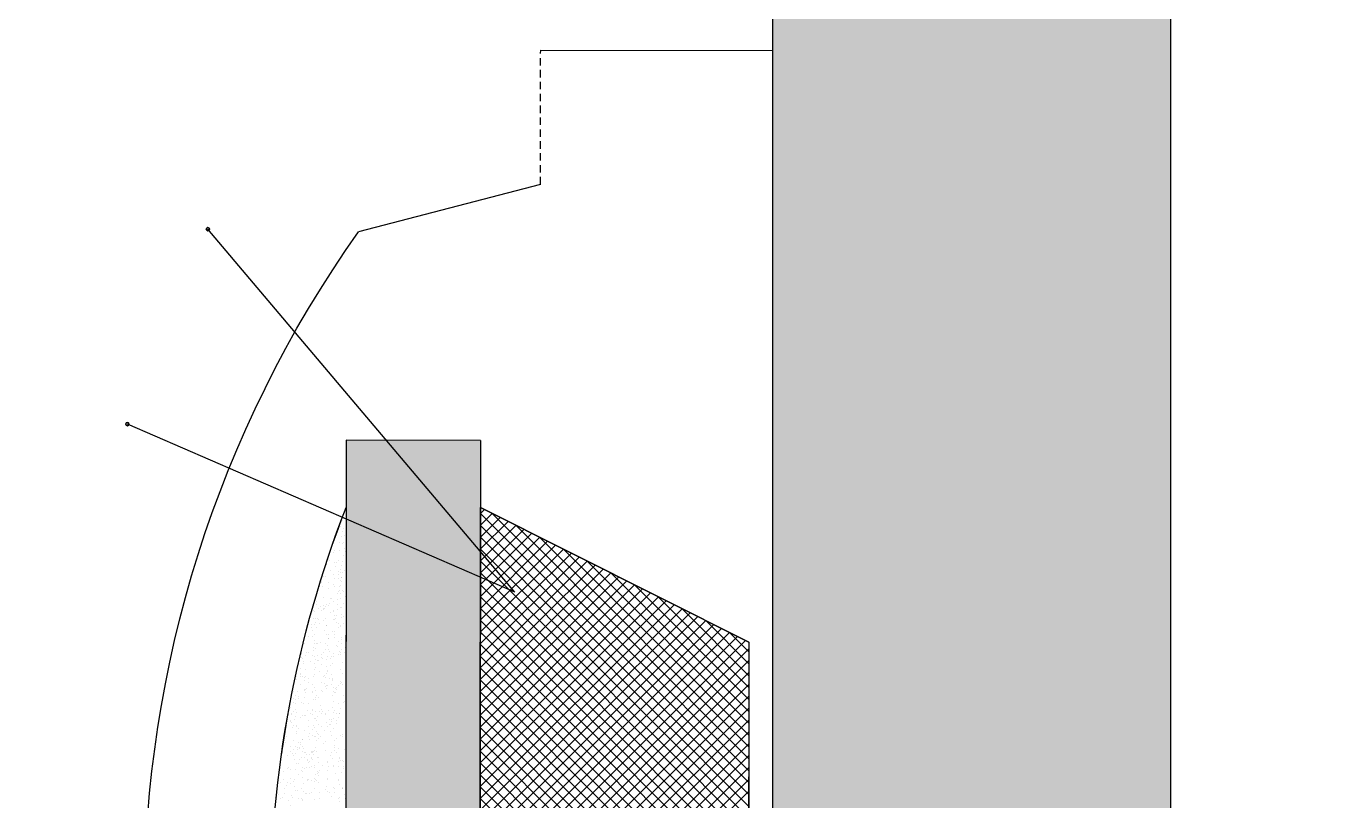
# Model space of a CAD drawing. Extents: x 9 to 378, y 7 to 556.
# Drawn here: x 216.11 to 245.78, y 288.49 to 306 of the extents above; entities that cross this region are included whole.
import ezdxf

# ---------------------------------------------------------------- set-up
doc = ezdxf.new("R2010")
doc.units = 0
doc.header["$MEASUREMENT"] = 0
doc.linetypes.add('HIDDEN', pattern=[0.375, 0.25, -0.125])
doc.layers.get('0').update_dxf_attribs({"linetype": 'CONTINUOUS'})
for name, color, linetype in [('FURNITURE', 144, 'CONTINUOUS'), ('FURNTIURE', 7, 'CONTINUOUS'), ('LINE', 7, 'CONTINUOUS')]:
    doc.layers.add(name, color=color, linetype=linetype)

# ---------------------------------------------------------------- blocks, each defined once
blk = doc.blocks.new("50'X96'-G59")
at = {"layer": 'FURNTIURE', "color": 7, "linetype": 'CONTINUOUS'}
for p, q in [((1336.625, 894.474), (1348.624, 882.475)), ((1348.967, 894.474), (1336.967, 882.474)), ((1349.155, 882.475), (1337.155, 894.474)), ((1337.497, 882.474), (1349.497, 894.474)), ((1337.686, 894.474), (1349.685, 882.475)), ((1350.028, 894.474), (1338.027, 882.474)), ((1350.215, 882.475), (1338.216, 894.474)), ((1338.558, 882.474), (1350.558, 894.474)), ((1338.746, 894.474), (1350.746, 882.475)), ((1351.088, 894.474), (1339.088, 882.474)), ((1351.276, 882.475), (1339.277, 894.474)), ((1339.618, 882.474), (1351.619, 894.474)), ((1339.807, 894.474), (1351.806, 882.475)), ((1352.149, 894.474), (1340.149, 882.474)), ((1352.337, 882.475), (1340.337, 894.474)), ((1340.679, 882.474), (1352.679, 894.474)), ((1340.868, 894.474), (1352.867, 882.475)), ((1353.21, 894.474), (1341.209, 882.474)), ((1353.397, 882.475), (1341.398, 894.474)), ((1341.74, 882.474), (1353.74, 894.474)), ((1341.928, 894.474), (1353.928, 882.475)), ((1354.27, 894.474), (1342.27, 882.474)), ((1354.458, 882.475), (1342.459, 894.474)), ((1342.8, 882.474), (1354.801, 894.474)), ((1342.989, 894.474), (1354.988, 882.475)), ((1355.331, 894.474), (1343.331, 882.474)), ((1355.519, 882.475), (1343.519, 894.474)), ((1343.861, 882.474), (1355.701, 894.314)), ((1344.05, 894.474), (1356.049, 882.475)), ((1355.878, 893.961), (1344.391, 882.474)), ((1356.579, 882.475), (1344.58, 894.474)), ((1345.11, 894.474), (1357.11, 882.475)), ((1357.64, 882.475), (1345.641, 894.474)), ((1346.171, 894.474), (1358.17, 882.475)), ((1358.701, 882.475), (1346.701, 894.474)), ((1347.232, 894.474), (1359.231, 882.475)), ((1359.761, 882.475), (1347.762, 894.474)), ((1348.292, 894.474), (1360.292, 882.475)), ((1360.822, 882.475), (1348.823, 894.474)), ((1349.353, 894.474), (1361.352, 882.475)), ((1361.361, 882.997), (1349.883, 894.474)), ((1350.414, 894.474), (1360.83, 884.057)), ((1360.3, 885.118), (1350.944, 894.474)), ((1351.474, 894.474), (1359.77, 886.179)), ((1359.239, 887.239), (1352.005, 894.474)), ((1352.535, 894.474), (1358.709, 888.3)), ((1358.178, 889.362), (1353.065, 894.474)), ((1353.596, 894.474), (1357.647, 890.422)), ((1357.117, 891.483), (1354.126, 894.474)), ((1354.656, 894.474), (1356.587, 892.544)), ((1356.056, 893.604), (1355.187, 894.474)), ((1344.922, 882.474), (1356.054, 893.606)), ((1356.231, 893.253), (1345.452, 882.474)), ((1345.982, 882.474), (1356.408, 892.9)), ((1356.585, 892.546), (1346.513, 882.474)), ((1347.043, 882.474), (1356.762, 892.193)), ((1356.939, 891.839), (1347.573, 882.474)), ((1348.104, 882.474), (1357.115, 891.485)), ((1357.292, 891.132), (1348.634, 882.474)), ((1349.164, 882.474), (1357.469, 890.779)), ((1357.645, 890.424), (1349.695, 882.474)), ((1350.225, 882.474), (1357.822, 890.071)), ((1357.999, 889.718), (1350.755, 882.474)), ((1351.285, 882.474), (1358.176, 889.364)), ((1358.353, 889.011), (1351.816, 882.474)), ((1352.346, 882.474), (1358.53, 888.657)), ((1358.706, 888.303), (1352.876, 882.474)), ((1353.407, 882.474), (1358.883, 887.95)), ((1359.06, 887.597), (1353.937, 882.474)), ((1354.467, 882.474), (1359.236, 887.242)), ((1359.413, 886.889), (1354.998, 882.474)), ((1355.528, 882.474), (1359.59, 886.536)), ((1359.767, 886.182), (1356.058, 882.474)), ((1356.589, 882.474), (1359.944, 885.829)), ((1360.121, 885.475), (1357.119, 882.474)), ((1357.649, 882.474), (1360.297, 885.121)), ((1360.474, 884.768), (1358.18, 882.474)), ((1358.71, 882.474), (1360.651, 884.415)), ((1360.827, 884.061), (1359.24, 882.474)), ((1359.771, 882.474), (1361.004, 883.707)), ((1361.181, 883.354), (1360.301, 882.474)), ((1360.831, 882.474), (1361.358, 883)), ((1361.535, 882.647), (1361.362, 882.474))]:
    blk.add_line(p, q, dxfattribs=at)
blk = doc.blocks.new("50'X96'-G60")
at = {"layer": 'FURNTIURE', "color": 3, "linetype": 'CONTINUOUS'}
for p, q in [((1348.628, 876.452), (1348.628, 876.452)), ((1349.952, 876.374), (1349.952, 876.374)), ((1350.289, 876.374), (1350.289, 876.374)), ((1350.798, 876.433), (1350.798, 876.433)), ((1352.968, 876.413), (1352.968, 876.413)), ((1353.978, 876.466), (1353.978, 876.466)), ((1355.139, 876.393), (1355.139, 876.393)), ((1357.309, 876.374), (1357.309, 876.374)), ((1359.787, 876.409), (1359.787, 876.409)), ((1359.839, 876.457), (1359.839, 876.457)), ((1348.629, 876.156), (1348.629, 876.156)), ((1348.705, 875.835), (1348.705, 875.835)), ((1349.1, 875.94), (1349.1, 875.94)), ((1349.104, 876.326), (1349.104, 876.326)), ((1349.238, 876.173), (1349.238, 876.173)), ((1349.778, 876.291), (1349.778, 876.291)), ((1350.06, 875.94), (1350.06, 875.94)), ((1350.416, 876.174), (1350.416, 876.174)), ((1350.54, 875.783), (1350.54, 875.783)), ((1350.686, 875.852), (1350.686, 875.852)), ((1350.748, 875.961), (1350.748, 875.961)), ((1351.74, 875.94), (1351.74, 875.94)), ((1351.915, 875.777), (1351.915, 875.777)), ((1351.968, 876.066), (1351.968, 876.066)), ((1352.21, 875.94), (1352.21, 875.94)), ((1352.398, 876.193), (1352.398, 876.193)), ((1352.46, 875.94), (1352.46, 875.94)), ((1352.564, 875.973), (1352.564, 875.973)), ((1352.626, 876.239), (1352.626, 876.239)), ((1352.668, 875.871), (1352.668, 875.871)), ((1353.214, 875.858), (1353.214, 875.858)), ((1353.42, 875.94), (1353.42, 875.94)), ((1353.492, 876.057), (1353.492, 876.057)), ((1353.541, 876), (1353.541, 876)), ((1353.599, 876.058), (1353.599, 876.058)), ((1353.724, 876.333), (1353.724, 876.333)), ((1353.804, 876.285), (1353.804, 876.285)), ((1353.872, 875.883), (1353.872, 875.883)), ((1353.966, 875.879), (1353.966, 875.879)), ((1354.159, 875.84), (1354.159, 875.84)), ((1354.38, 876.211), (1354.38, 876.211)), ((1354.65, 875.889), (1354.65, 875.889)), ((1355.1, 875.94), (1355.1, 875.94)), ((1355.188, 876.204), (1355.188, 876.204)), ((1355.264, 876.265), (1355.264, 876.265)), ((1355.404, 876.083), (1355.404, 876.083)), ((1355.47, 876.051), (1355.47, 876.051)), ((1355.55, 876.27), (1355.55, 876.27)), ((1355.709, 876.273), (1355.709, 876.273)), ((1355.82, 875.94), (1355.82, 875.94)), ((1356.082, 875.869), (1356.082, 875.869)), ((1356.363, 876.23), (1356.363, 876.23)), ((1356.468, 876.049), (1356.468, 876.049)), ((1356.633, 875.908), (1356.633, 875.908)), ((1356.67, 876.008), (1356.67, 876.008)), ((1356.7, 876.276), (1356.7, 876.276)), ((1356.78, 875.94), (1356.78, 875.94)), ((1356.808, 876.059), (1356.808, 876.059)), ((1356.842, 876.286), (1356.842, 876.286)), ((1356.923, 875.796), (1356.923, 875.796)), ((1357.165, 876.22), (1357.165, 876.22)), ((1357.558, 875.781), (1357.558, 875.781)), ((1357.561, 875.82), (1357.561, 875.82)), ((1357.913, 876.192), (1357.913, 876.192)), ((1358.08, 876.162), (1358.08, 876.162)), ((1358.196, 875.926), (1358.196, 875.926)), ((1358.327, 876.265), (1358.327, 876.265)), ((1358.344, 876.247), (1358.344, 876.247)), ((1358.46, 875.94), (1358.46, 875.94)), ((1358.614, 875.925), (1358.614, 875.925)), ((1358.836, 876.24), (1358.836, 876.24)), ((1359.18, 875.94), (1359.18, 875.94)), ((1359.479, 876.355), (1359.479, 876.355)), ((1360.039, 876.197), (1360.039, 876.197)), ((1360.14, 875.94), (1360.14, 875.94)), ((1360.326, 876.266), (1360.326, 876.266)), ((1360.697, 876.359), (1360.697, 876.359)), ((1361.021, 876.324), (1361.021, 876.324)), ((1348.868, 875.762), (1348.868, 875.762)), ((1348.914, 875.644), (1348.914, 875.644)), ((1349, 875.558), (1349, 875.558)), ((1349.154, 875.616), (1349.154, 875.616)), ((1349.486, 875.661), (1349.486, 875.661)), ((1349.52, 875.64), (1349.52, 875.64)), ((1349.655, 875.269), (1349.655, 875.269)), ((1349.855, 875.642), (1349.855, 875.642)), ((1350.214, 875.241), (1350.214, 875.241)), ((1350.252, 875.652), (1350.252, 875.652)), ((1350.437, 875.208), (1350.437, 875.208)), ((1351.093, 875.472), (1351.093, 875.472)), ((1351.531, 875.19), (1351.531, 875.19)), ((1351.615, 875.769), (1351.615, 875.769)), ((1351.64, 875.519), (1351.64, 875.519)), ((1351.913, 875.258), (1351.913, 875.258)), ((1352.026, 875.622), (1352.026, 875.622)), ((1352.271, 875.197), (1352.271, 875.197)), ((1352.53, 875.676), (1352.53, 875.676)), ((1352.771, 875.348), (1352.771, 875.348)), ((1353.554, 875.609), (1353.554, 875.609)), ((1353.807, 875.396), (1353.807, 875.396)), ((1353.975, 875.763), (1353.975, 875.763)), ((1354.102, 875.52), (1354.102, 875.52)), ((1354.196, 875.603), (1354.196, 875.603)), ((1354.289, 875.279), (1354.289, 875.279)), ((1354.337, 875.66), (1354.337, 875.66)), ((1354.516, 875.593), (1354.516, 875.593)), ((1354.936, 875.363), (1354.936, 875.363)), ((1355.013, 875.209), (1355.013, 875.209)), ((1355.96, 875.689), (1355.96, 875.689)), ((1356.35, 875.614), (1356.35, 875.614)), ((1356.367, 875.583), (1356.367, 875.583)), ((1356.612, 875.259), (1356.612, 875.259)), ((1356.654, 875.223), (1356.654, 875.223)), ((1357.077, 875.477), (1357.077, 875.477)), ((1357.309, 875.753), (1357.309, 875.753)), ((1357.992, 875.687), (1357.992, 875.687)), ((1358.092, 875.426), (1358.092, 875.426)), ((1358.285, 875.361), (1358.285, 875.361)), ((1358.537, 875.564), (1358.537, 875.564)), ((1359.236, 875.742), (1359.236, 875.742)), ((1359.295, 875.692), (1359.295, 875.692)), ((1348.825, 874.713), (1348.825, 874.713)), ((1348.835, 874.865), (1348.835, 874.865)), ((1348.848, 874.68), (1348.848, 874.68)), ((1349.073, 875.07), (1349.073, 875.07)), ((1349.437, 874.961), (1349.437, 874.961)), ((1349.97, 874.649), (1349.97, 874.649)), ((1350.291, 874.848), (1350.291, 874.848)), ((1350.369, 874.762), (1350.369, 874.762)), ((1350.46, 874.937), (1350.46, 874.937)), ((1350.6, 875.038), (1350.6, 875.038)), ((1350.686, 874.955), (1350.686, 874.955)), ((1350.69, 874.996), (1350.69, 874.996)), ((1350.69, 874.649), (1350.69, 874.649)), ((1350.705, 874.921), (1350.705, 874.921)), ((1351.263, 874.845), (1351.263, 874.845)), ((1351.382, 874.819), (1351.382, 874.819)), ((1351.419, 874.979), (1351.419, 874.979)), ((1351.65, 874.649), (1351.65, 874.649)), ((1351.881, 875.038), (1351.881, 875.038)), ((1352.199, 875.116), (1352.199, 875.116)), ((1352.343, 874.612), (1352.343, 874.612)), ((1352.356, 874.976), (1352.356, 874.976)), ((1352.586, 874.977), (1352.586, 874.977)), ((1353.132, 875.104), (1353.132, 875.104)), ((1353.33, 874.649), (1353.33, 874.649)), ((1353.401, 874.997), (1353.401, 874.997)), ((1353.448, 875.102), (1353.448, 875.102)), ((1353.454, 874.619), (1353.454, 874.619)), ((1353.779, 874.816), (1353.779, 874.816)), ((1354.05, 874.649), (1354.05, 874.649)), ((1354.47, 875.112), (1354.47, 875.112)), ((1355.01, 874.649), (1355.01, 874.649)), ((1355.146, 874.784), (1355.146, 874.784)), ((1355.216, 875.019), (1355.216, 875.019)), ((1355.383, 875.016), (1355.383, 875.016)), ((1355.55, 874.62), (1355.55, 874.62)), ((1355.69, 875.076), (1355.69, 875.076)), ((1355.86, 874.98), (1355.86, 874.98)), ((1356.275, 875.144), (1356.275, 875.144)), ((1357.262, 875.145), (1357.262, 875.145)), ((1348.545, 874.543), (1348.545, 874.543)), ((1348.647, 874.105), (1348.647, 874.105)), ((1349.135, 874.172), (1349.135, 874.172)), ((1349.304, 874.573), (1349.304, 874.573)), ((1349.468, 874.205), (1349.468, 874.205)), ((1350.17, 874.378), (1350.17, 874.378)), ((1350.378, 874.198), (1350.378, 874.198)), ((1350.716, 874.523), (1350.716, 874.523)), ((1350.796, 874.158), (1350.796, 874.158)), ((1350.905, 874.409), (1350.905, 874.409)), ((1351.038, 874.455), (1351.038, 874.455)), ((1351.11, 874.463), (1351.11, 874.463)), ((1351.531, 874.26), (1351.531, 874.26)), ((1351.594, 874.248), (1351.594, 874.248)), ((1351.76, 874.349), (1351.76, 874.349)), ((1351.793, 874.07), (1351.793, 874.07)), ((1351.877, 874.281), (1351.877, 874.281)), ((1352.133, 874.166), (1352.133, 874.166)), ((1352.502, 874.149), (1352.502, 874.149)), ((1352.883, 874.151), (1352.883, 874.151)), ((1352.886, 874.504), (1352.886, 874.504)), ((1353.055, 874.227), (1353.055, 874.227)), ((1353.229, 874.229), (1353.229, 874.229)), ((1353.688, 874.444), (1353.688, 874.444)), ((1354.185, 874.458), (1354.185, 874.458)), ((1354.589, 874.343), (1354.589, 874.343)), ((1354.649, 874.573), (1354.649, 874.573)), ((1354.91, 874.471), (1354.91, 874.471)), ((1355.057, 874.484), (1355.057, 874.484)), ((1355.111, 874.497), (1355.111, 874.497)), ((1348.538, 873.924), (1348.538, 873.924)), ((1348.677, 873.67), (1348.677, 873.67)), ((1349.211, 873.812), (1349.211, 873.812)), ((1349.462, 873.682), (1349.462, 873.682)), ((1349.52, 873.99), (1349.52, 873.99)), ((1349.803, 873.684), (1349.803, 873.684)), ((1349.958, 873.887), (1349.958, 873.887)), ((1349.999, 873.903), (1349.999, 873.903)), ((1350.693, 873.653), (1350.693, 873.653)), ((1352.128, 873.867), (1352.128, 873.867))]:
    blk.add_line(p, q, dxfattribs=at)
blk = doc.blocks.new("50'X96'-G61")
at = {"layer": 'FURNTIURE', "color": 1, "linetype": 'CONTINUOUS'}
for p, q in [((1348.628, 876.452), (1348.628, 876.452)), ((1349.952, 876.374), (1349.952, 876.374)), ((1350.289, 876.374), (1350.289, 876.374)), ((1350.798, 876.433), (1350.798, 876.433)), ((1352.968, 876.413), (1352.968, 876.413)), ((1353.978, 876.466), (1353.978, 876.466)), ((1355.139, 876.393), (1355.139, 876.393)), ((1357.309, 876.374), (1357.309, 876.374)), ((1359.787, 876.409), (1359.787, 876.409)), ((1359.839, 876.457), (1359.839, 876.457)), ((1348.629, 876.156), (1348.629, 876.156)), ((1348.705, 875.835), (1348.705, 875.835)), ((1349.1, 875.94), (1349.1, 875.94)), ((1349.104, 876.326), (1349.104, 876.326)), ((1349.238, 876.173), (1349.238, 876.173)), ((1349.778, 876.291), (1349.778, 876.291)), ((1350.06, 875.94), (1350.06, 875.94)), ((1350.416, 876.174), (1350.416, 876.174)), ((1350.54, 875.783), (1350.54, 875.783)), ((1350.686, 875.852), (1350.686, 875.852)), ((1350.748, 875.961), (1350.748, 875.961)), ((1351.74, 875.94), (1351.74, 875.94)), ((1351.915, 875.777), (1351.915, 875.777)), ((1351.968, 876.066), (1351.968, 876.066)), ((1352.21, 875.94), (1352.21, 875.94)), ((1352.398, 876.193), (1352.398, 876.193)), ((1352.46, 875.94), (1352.46, 875.94)), ((1352.564, 875.973), (1352.564, 875.973)), ((1352.626, 876.239), (1352.626, 876.239)), ((1352.668, 875.871), (1352.668, 875.871)), ((1353.214, 875.858), (1353.214, 875.858)), ((1353.42, 875.94), (1353.42, 875.94)), ((1353.492, 876.057), (1353.492, 876.057)), ((1353.541, 876), (1353.541, 876)), ((1353.599, 876.058), (1353.599, 876.058)), ((1353.724, 876.333), (1353.724, 876.333)), ((1353.804, 876.285), (1353.804, 876.285)), ((1353.872, 875.883), (1353.872, 875.883)), ((1353.966, 875.879), (1353.966, 875.879)), ((1354.159, 875.84), (1354.159, 875.84)), ((1354.38, 876.211), (1354.38, 876.211)), ((1354.65, 875.889), (1354.65, 875.889)), ((1355.1, 875.94), (1355.1, 875.94)), ((1355.188, 876.204), (1355.188, 876.204)), ((1355.264, 876.265), (1355.264, 876.265)), ((1355.404, 876.083), (1355.404, 876.083)), ((1355.47, 876.051), (1355.47, 876.051)), ((1355.55, 876.27), (1355.55, 876.27)), ((1355.709, 876.273), (1355.709, 876.273)), ((1355.82, 875.94), (1355.82, 875.94)), ((1356.082, 875.869), (1356.082, 875.869)), ((1356.363, 876.23), (1356.363, 876.23)), ((1356.468, 876.049), (1356.468, 876.049)), ((1356.633, 875.908), (1356.633, 875.908)), ((1356.67, 876.008), (1356.67, 876.008)), ((1356.7, 876.276), (1356.7, 876.276)), ((1356.78, 875.94), (1356.78, 875.94)), ((1356.808, 876.059), (1356.808, 876.059)), ((1356.842, 876.286), (1356.842, 876.286)), ((1356.923, 875.796), (1356.923, 875.796)), ((1357.165, 876.22), (1357.165, 876.22)), ((1357.558, 875.781), (1357.558, 875.781)), ((1357.561, 875.82), (1357.561, 875.82)), ((1357.913, 876.192), (1357.913, 876.192)), ((1358.08, 876.162), (1358.08, 876.162)), ((1358.196, 875.926), (1358.196, 875.926)), ((1358.327, 876.265), (1358.327, 876.265)), ((1358.344, 876.247), (1358.344, 876.247)), ((1358.46, 875.94), (1358.46, 875.94)), ((1358.614, 875.925), (1358.614, 875.925)), ((1358.836, 876.24), (1358.836, 876.24)), ((1359.18, 875.94), (1359.18, 875.94)), ((1359.479, 876.355), (1359.479, 876.355)), ((1360.039, 876.197), (1360.039, 876.197)), ((1360.14, 875.94), (1360.14, 875.94)), ((1360.326, 876.266), (1360.326, 876.266)), ((1360.697, 876.359), (1360.697, 876.359)), ((1361.021, 876.324), (1361.021, 876.324)), ((1348.868, 875.762), (1348.868, 875.762)), ((1348.914, 875.644), (1348.914, 875.644)), ((1349, 875.558), (1349, 875.558)), ((1349.154, 875.616), (1349.154, 875.616)), ((1349.486, 875.661), (1349.486, 875.661)), ((1349.52, 875.64), (1349.52, 875.64)), ((1349.655, 875.269), (1349.655, 875.269)), ((1349.855, 875.642), (1349.855, 875.642)), ((1350.214, 875.241), (1350.214, 875.241)), ((1350.252, 875.652), (1350.252, 875.652)), ((1350.437, 875.208), (1350.437, 875.208)), ((1351.093, 875.472), (1351.093, 875.472)), ((1351.531, 875.19), (1351.531, 875.19)), ((1351.615, 875.769), (1351.615, 875.769)), ((1351.64, 875.519), (1351.64, 875.519)), ((1351.913, 875.258), (1351.913, 875.258)), ((1352.026, 875.622), (1352.026, 875.622)), ((1352.271, 875.197), (1352.271, 875.197)), ((1352.53, 875.676), (1352.53, 875.676)), ((1352.771, 875.348), (1352.771, 875.348)), ((1353.554, 875.609), (1353.554, 875.609)), ((1353.807, 875.396), (1353.807, 875.396)), ((1353.975, 875.763), (1353.975, 875.763)), ((1354.102, 875.52), (1354.102, 875.52)), ((1354.196, 875.603), (1354.196, 875.603)), ((1354.289, 875.279), (1354.289, 875.279)), ((1354.337, 875.66), (1354.337, 875.66)), ((1354.516, 875.593), (1354.516, 875.593)), ((1354.936, 875.363), (1354.936, 875.363)), ((1355.013, 875.209), (1355.013, 875.209)), ((1355.96, 875.689), (1355.96, 875.689)), ((1356.35, 875.614), (1356.35, 875.614)), ((1356.367, 875.583), (1356.367, 875.583)), ((1356.612, 875.259), (1356.612, 875.259)), ((1356.654, 875.223), (1356.654, 875.223)), ((1357.077, 875.477), (1357.077, 875.477)), ((1357.309, 875.753), (1357.309, 875.753)), ((1357.992, 875.687), (1357.992, 875.687)), ((1358.092, 875.426), (1358.092, 875.426)), ((1358.285, 875.361), (1358.285, 875.361)), ((1358.537, 875.564), (1358.537, 875.564)), ((1359.236, 875.742), (1359.236, 875.742)), ((1359.295, 875.692), (1359.295, 875.692)), ((1348.825, 874.713), (1348.825, 874.713)), ((1348.835, 874.865), (1348.835, 874.865)), ((1348.848, 874.68), (1348.848, 874.68)), ((1349.073, 875.07), (1349.073, 875.07)), ((1349.437, 874.961), (1349.437, 874.961)), ((1349.97, 874.649), (1349.97, 874.649)), ((1350.291, 874.848), (1350.291, 874.848)), ((1350.369, 874.762), (1350.369, 874.762)), ((1350.46, 874.937), (1350.46, 874.937)), ((1350.6, 875.038), (1350.6, 875.038)), ((1350.686, 874.955), (1350.686, 874.955)), ((1350.69, 874.996), (1350.69, 874.996)), ((1350.69, 874.649), (1350.69, 874.649)), ((1350.705, 874.921), (1350.705, 874.921)), ((1351.263, 874.845), (1351.263, 874.845)), ((1351.382, 874.819), (1351.382, 874.819)), ((1351.419, 874.979), (1351.419, 874.979)), ((1351.65, 874.649), (1351.65, 874.649)), ((1351.881, 875.038), (1351.881, 875.038)), ((1352.199, 875.116), (1352.199, 875.116)), ((1352.343, 874.612), (1352.343, 874.612)), ((1352.356, 874.976), (1352.356, 874.976)), ((1352.586, 874.977), (1352.586, 874.977)), ((1353.132, 875.104), (1353.132, 875.104)), ((1353.33, 874.649), (1353.33, 874.649)), ((1353.401, 874.997), (1353.401, 874.997)), ((1353.448, 875.102), (1353.448, 875.102)), ((1353.454, 874.619), (1353.454, 874.619)), ((1353.779, 874.816), (1353.779, 874.816)), ((1354.05, 874.649), (1354.05, 874.649)), ((1354.47, 875.112), (1354.47, 875.112)), ((1355.01, 874.649), (1355.01, 874.649)), ((1355.146, 874.784), (1355.146, 874.784)), ((1355.216, 875.019), (1355.216, 875.019)), ((1355.383, 875.016), (1355.383, 875.016)), ((1355.55, 874.62), (1355.55, 874.62)), ((1355.69, 875.076), (1355.69, 875.076)), ((1355.86, 874.98), (1355.86, 874.98)), ((1356.275, 875.144), (1356.275, 875.144)), ((1357.262, 875.145), (1357.262, 875.145)), ((1348.545, 874.543), (1348.545, 874.543)), ((1348.647, 874.105), (1348.647, 874.105)), ((1349.135, 874.172), (1349.135, 874.172)), ((1349.304, 874.573), (1349.304, 874.573)), ((1349.468, 874.205), (1349.468, 874.205)), ((1350.17, 874.378), (1350.17, 874.378)), ((1350.378, 874.198), (1350.378, 874.198)), ((1350.716, 874.523), (1350.716, 874.523)), ((1350.796, 874.158), (1350.796, 874.158)), ((1350.905, 874.409), (1350.905, 874.409)), ((1351.038, 874.455), (1351.038, 874.455)), ((1351.11, 874.463), (1351.11, 874.463)), ((1351.531, 874.26), (1351.531, 874.26)), ((1351.594, 874.248), (1351.594, 874.248)), ((1351.76, 874.349), (1351.76, 874.349)), ((1351.793, 874.07), (1351.793, 874.07)), ((1351.877, 874.281), (1351.877, 874.281)), ((1352.133, 874.166), (1352.133, 874.166)), ((1352.502, 874.149), (1352.502, 874.149)), ((1352.883, 874.151), (1352.883, 874.151)), ((1352.886, 874.504), (1352.886, 874.504)), ((1353.055, 874.227), (1353.055, 874.227)), ((1353.229, 874.229), (1353.229, 874.229)), ((1353.688, 874.444), (1353.688, 874.444)), ((1354.185, 874.458), (1354.185, 874.458)), ((1354.589, 874.343), (1354.589, 874.343)), ((1354.649, 874.573), (1354.649, 874.573)), ((1354.91, 874.471), (1354.91, 874.471)), ((1355.057, 874.484), (1355.057, 874.484)), ((1355.111, 874.497), (1355.111, 874.497)), ((1348.538, 873.924), (1348.538, 873.924)), ((1348.677, 873.67), (1348.677, 873.67)), ((1349.211, 873.812), (1349.211, 873.812)), ((1349.462, 873.682), (1349.462, 873.682)), ((1349.52, 873.99), (1349.52, 873.99)), ((1349.803, 873.684), (1349.803, 873.684)), ((1349.958, 873.887), (1349.958, 873.887)), ((1349.999, 873.903), (1349.999, 873.903)), ((1350.693, 873.653), (1350.693, 873.653)), ((1352.128, 873.867), (1352.128, 873.867))]:
    blk.add_line(p, q, dxfattribs=at)
blk = doc.blocks.new("50'X96'-G62")
at = {"layer": 'FURNTIURE', "color": 3, "linetype": 'CONTINUOUS'}
for p, q in [((1348.783, 876.414), (1348.783, 876.414)), ((1350.055, 876.382), (1350.055, 876.382)), ((1353.232, 876.368), (1353.232, 876.368)), ((1356.762, 876.376), (1356.762, 876.376)), ((1357.661, 876.441), (1357.661, 876.441)), ((1357.877, 876.382), (1357.877, 876.382)), ((1358.817, 876.391), (1358.817, 876.391)), ((1359.671, 876.45), (1359.671, 876.45)), ((1360.033, 876.374), (1360.033, 876.374)), ((1360.38, 876.407), (1360.38, 876.407)), ((1348.67, 876.181), (1348.67, 876.181)), ((1348.871, 875.967), (1348.871, 875.967)), ((1349.051, 876.325), (1349.051, 876.325)), ((1349.077, 875.982), (1349.077, 875.982)), ((1349.083, 876.329), (1349.083, 876.329)), ((1349.438, 876.14), (1349.438, 876.14)), ((1349.45, 876.15), (1349.45, 876.15)), ((1350.05, 876.15), (1350.05, 876.15)), ((1350.108, 875.912), (1350.108, 875.912)), ((1350.276, 876.152), (1350.276, 876.152)), ((1350.296, 876.237), (1350.296, 876.237)), ((1350.415, 875.896), (1350.415, 875.896)), ((1350.439, 876.182), (1350.439, 876.182)), ((1350.678, 876.08), (1350.678, 876.08)), ((1350.85, 876.15), (1350.85, 876.15)), ((1351, 875.955), (1351, 875.955)), ((1351.22, 875.984), (1351.22, 875.984)), ((1351.298, 876.037), (1351.298, 876.037)), ((1351.394, 876.318), (1351.394, 876.318)), ((1351.417, 876.238), (1351.417, 876.238)), ((1351.429, 875.816), (1351.429, 875.816)), ((1351.473, 876.321), (1351.473, 876.321)), ((1352.071, 875.845), (1352.071, 875.845)), ((1352.121, 876.049), (1352.121, 876.049)), ((1352.156, 875.819), (1352.156, 875.819)), ((1352.25, 876.15), (1352.25, 876.15)), ((1352.401, 876.175), (1352.401, 876.175)), ((1352.412, 876.043), (1352.412, 876.043)), ((1352.85, 876.15), (1352.85, 876.15)), ((1352.909, 876.355), (1352.909, 876.355)), ((1353.333, 875.99), (1353.333, 875.99)), ((1353.57, 875.932), (1353.57, 875.932)), ((1353.65, 876.15), (1353.65, 876.15)), ((1353.724, 875.85), (1353.724, 875.85)), ((1353.743, 876.236), (1353.743, 876.236)), ((1353.835, 876.213), (1353.835, 876.213)), ((1353.946, 875.861), (1353.946, 875.861)), ((1354.55, 875.801), (1354.55, 875.801)), ((1354.941, 875.833), (1354.941, 875.833)), ((1354.975, 875.916), (1354.975, 875.916)), ((1355.029, 876.222), (1355.029, 876.222)), ((1355.05, 876.15), (1355.05, 876.15)), ((1355.136, 876.253), (1355.136, 876.253)), ((1355.65, 876.15), (1355.65, 876.15)), ((1355.814, 876.261), (1355.814, 876.261)), ((1355.923, 875.958), (1355.923, 875.958)), ((1356.077, 875.941), (1356.077, 875.941)), ((1356.27, 876.121), (1356.27, 876.121)), ((1356.45, 876.15), (1356.45, 876.15)), ((1356.597, 875.946), (1356.597, 875.946)), ((1356.996, 875.914), (1356.996, 875.914)), ((1357.165, 876.281), (1357.165, 876.281)), ((1357.275, 876.111), (1357.275, 876.111)), ((1357.426, 875.925), (1357.426, 875.925)), ((1357.487, 876.104), (1357.487, 876.104)), ((1357.572, 876.25), (1357.572, 876.25)), ((1357.783, 876.073), (1357.783, 876.073)), ((1357.85, 876.15), (1357.85, 876.15)), ((1357.914, 876.337), (1357.914, 876.337)), ((1358.124, 876.215), (1358.124, 876.215)), ((1358.45, 876.15), (1358.45, 876.15)), ((1358.468, 876.276), (1358.468, 876.276)), ((1358.472, 876.28), (1358.472, 876.28)), ((1358.636, 876.148), (1358.636, 876.148)), ((1358.719, 876.318), (1358.719, 876.318)), ((1358.724, 876.238), (1358.724, 876.238)), ((1358.801, 875.778), (1358.801, 875.778)), ((1358.994, 876.008), (1358.994, 876.008)), ((1359.034, 876.271), (1359.034, 876.271)), ((1359.178, 876.053), (1359.178, 876.053)), ((1359.25, 876.15), (1359.25, 876.15)), ((1359.683, 875.967), (1359.683, 875.967)), ((1359.717, 876.186), (1359.717, 876.186)), ((1360.011, 876.314), (1360.011, 876.314)), ((1360.561, 876.313), (1360.561, 876.313)), ((1360.65, 876.15), (1360.65, 876.15)), ((1360.776, 876.225), (1360.776, 876.225)), ((1348.632, 875.309), (1348.632, 875.309)), ((1348.909, 875.312), (1348.909, 875.312)), ((1349.35, 875.248), (1349.35, 875.248)), ((1349.737, 875.201), (1349.737, 875.201)), ((1349.738, 875.2), (1349.738, 875.2)), ((1349.781, 875.249), (1349.781, 875.249)), ((1349.811, 875.219), (1349.811, 875.219)), ((1349.849, 875.292), (1349.849, 875.292)), ((1350.044, 875.689), (1350.044, 875.689)), ((1350.115, 875.434), (1350.115, 875.434)), ((1350.223, 875.666), (1350.223, 875.666)), ((1350.465, 875.254), (1350.465, 875.254)), ((1350.747, 875.568), (1350.747, 875.568)), ((1351.178, 875.58), (1351.178, 875.58)), ((1351.286, 875.263), (1351.286, 875.263)), ((1351.462, 875.233), (1351.462, 875.233)), ((1351.825, 875.382), (1351.825, 875.382)), ((1351.853, 875.673), (1351.853, 875.673)), ((1351.933, 875.724), (1351.933, 875.724)), ((1352.128, 875.73), (1352.128, 875.73)), ((1352.378, 875.582), (1352.378, 875.582)), ((1352.395, 875.563), (1352.395, 875.563)), ((1352.401, 875.4), (1352.401, 875.4)), ((1352.484, 875.432), (1352.484, 875.432)), ((1352.514, 875.283), (1352.514, 875.283)), ((1352.589, 875.406), (1352.589, 875.406)), ((1353.114, 875.249), (1353.114, 875.249)), ((1353.404, 875.412), (1353.404, 875.412)), ((1353.421, 875.386), (1353.421, 875.386)), ((1353.624, 875.555), (1353.624, 875.555)), ((1353.661, 875.657), (1353.661, 875.657)), ((1353.681, 875.602), (1353.681, 875.602)), ((1353.758, 875.536), (1353.758, 875.536)), ((1354.051, 875.485), (1354.051, 875.485)), ((1354.296, 875.64), (1354.296, 875.64)), ((1354.593, 875.39), (1354.593, 875.39)), ((1354.765, 875.264), (1354.765, 875.264)), ((1354.814, 875.587), (1354.814, 875.587)), ((1354.86, 875.434), (1354.86, 875.434)), ((1354.88, 875.771), (1354.88, 875.771)), ((1354.948, 875.655), (1354.948, 875.655)), ((1355.059, 875.361), (1355.059, 875.361)), ((1355.156, 875.451), (1355.156, 875.451)), ((1355.186, 875.739), (1355.186, 875.739)), ((1355.257, 875.564), (1355.257, 875.564)), ((1355.292, 875.716), (1355.292, 875.716)), ((1355.47, 875.641), (1355.47, 875.641)), ((1355.529, 875.225), (1355.529, 875.225)), ((1355.585, 875.348), (1355.585, 875.348)), ((1355.751, 875.7), (1355.751, 875.7)), ((1355.772, 875.673), (1355.772, 875.673)), ((1355.929, 875.593), (1355.929, 875.593)), ((1356.417, 875.28), (1356.417, 875.28)), ((1356.563, 875.451), (1356.563, 875.451)), ((1356.651, 875.581), (1356.651, 875.581)), ((1357.087, 875.483), (1357.087, 875.483)), ((1357.119, 875.224), (1357.119, 875.224)), ((1357.214, 875.352), (1357.214, 875.352)), ((1357.244, 875.699), (1357.244, 875.699)), ((1357.259, 875.46), (1357.259, 875.46)), ((1357.278, 875.625), (1357.278, 875.625)), ((1357.597, 875.485), (1357.597, 875.485)), ((1358.068, 875.294), (1358.068, 875.294)), ((1358.18, 875.298), (1358.18, 875.298)), ((1358.316, 875.394), (1358.316, 875.394)), ((1358.551, 875.481), (1358.551, 875.481)), ((1359.086, 875.609), (1359.086, 875.609)), ((1348.575, 875.076), (1348.575, 875.076)), ((1348.891, 874.923), (1348.891, 874.923)), ((1349.375, 875.076), (1349.375, 875.076)), ((1349.412, 875.159), (1349.412, 875.159)), ((1349.433, 874.743), (1349.433, 874.743)), ((1349.466, 874.82), (1349.466, 874.82)), ((1349.467, 874.766), (1349.467, 874.766)), ((1349.473, 875.107), (1349.473, 875.107)), ((1349.992, 875.072), (1349.992, 875.072)), ((1350.008, 874.725), (1350.008, 874.725)), ((1350.036, 874.951), (1350.036, 874.951)), ((1350.089, 875.093), (1350.089, 875.093)), ((1350.245, 874.826), (1350.245, 874.826)), ((1350.377, 874.98), (1350.377, 874.98)), ((1350.591, 874.843), (1350.591, 874.843)), ((1350.725, 875.175), (1350.725, 875.175)), ((1350.775, 875.076), (1350.775, 875.076)), ((1350.859, 874.602), (1350.859, 874.602)), ((1351.221, 875.143), (1351.221, 875.143)), ((1351.375, 875.076), (1351.375, 875.076)), ((1351.623, 875.144), (1351.623, 875.144)), ((1351.687, 874.965), (1351.687, 874.965)), ((1351.772, 875.095), (1351.772, 875.095)), ((1352.116, 875.156), (1352.116, 875.156)), ((1352.121, 874.811), (1352.121, 874.811)), ((1352.175, 875.076), (1352.175, 875.076)), ((1352.344, 874.672), (1352.344, 874.672)), ((1352.539, 874.969), (1352.539, 874.969)), ((1352.865, 874.798), (1352.865, 874.798)), ((1353.029, 875.127), (1353.029, 875.127)), ((1353.146, 874.619), (1353.146, 874.619)), ((1353.211, 875.182), (1353.211, 875.182)), ((1353.339, 874.981), (1353.339, 874.981)), ((1353.508, 874.634), (1353.508, 874.634)), ((1353.525, 874.716), (1353.525, 874.716)), ((1353.575, 875.076), (1353.575, 875.076)), ((1353.981, 874.805), (1353.981, 874.805)), ((1354.03, 874.611), (1354.03, 874.611)), ((1354.075, 875.025), (1354.075, 875.025)), ((1354.175, 875.076), (1354.175, 875.076)), ((1354.385, 875.07), (1354.385, 875.07)), ((1354.667, 875.081), (1354.667, 875.081)), ((1354.724, 874.885), (1354.724, 874.885)), ((1354.838, 875.11), (1354.838, 875.11)), ((1354.975, 875.076), (1354.975, 875.076)), ((1354.99, 874.996), (1354.99, 874.996)), ((1355.139, 874.694), (1355.139, 874.694)), ((1355.553, 875.084), (1355.553, 875.084)), ((1355.854, 874.793), (1355.854, 874.793)), ((1355.921, 875.055), (1355.921, 875.055)), ((1356.105, 874.968), (1356.105, 874.968)), ((1356.246, 874.93), (1356.246, 874.93)), ((1356.375, 875.076), (1356.375, 875.076)), ((1356.392, 874.928), (1356.392, 874.928)), ((1356.642, 875.011), (1356.642, 875.011)), ((1356.646, 875.094), (1356.646, 875.094)), ((1356.773, 874.892), (1356.773, 874.892)), ((1356.975, 875.076), (1356.975, 875.076)), ((1357.41, 875.16), (1357.41, 875.16)), ((1348.596, 874.535), (1348.596, 874.535)), ((1348.627, 874.5), (1348.627, 874.5)), ((1348.734, 874.037), (1348.734, 874.037)), ((1348.94, 874.596), (1348.94, 874.596)), ((1348.972, 874.313), (1348.972, 874.313)), ((1348.995, 874.208), (1348.995, 874.208)), ((1349.051, 874.5), (1349.051, 874.5)), ((1349.379, 874.143), (1349.379, 874.143)), ((1349.575, 874.54), (1349.575, 874.54)), ((1349.675, 874.355), (1349.675, 874.355)), ((1349.815, 874.55), (1349.815, 874.55)), ((1349.859, 874.51), (1349.859, 874.51)), ((1349.933, 874.207), (1349.933, 874.207)), ((1350.435, 874.484), (1350.435, 874.484)), ((1350.529, 874.137), (1350.529, 874.137)), ((1350.608, 874.102), (1350.608, 874.102)), ((1350.647, 874.223), (1350.647, 874.223)), ((1350.801, 874.332), (1350.801, 874.332)), ((1350.911, 874.301), (1350.911, 874.301)), ((1350.944, 874.56), (1350.944, 874.56)), ((1351.13, 874.376), (1351.13, 874.376)), ((1351.252, 874.527), (1351.252, 874.527)), ((1351.258, 874.555), (1351.258, 874.555)), ((1351.822, 874.252), (1351.822, 874.252)), ((1351.882, 874.153), (1351.882, 874.153)), ((1352.034, 874.016), (1352.034, 874.016)), ((1352.244, 874.468), (1352.244, 874.468)), ((1352.297, 874.237), (1352.297, 874.237)), ((1352.328, 874.546), (1352.328, 874.546)), ((1352.386, 874.047), (1352.386, 874.047)), ((1352.401, 874.025), (1352.401, 874.025)), ((1352.455, 874.282), (1352.455, 874.282)), ((1352.607, 874.217), (1352.607, 874.217)), ((1352.839, 874.226), (1352.839, 874.226)), ((1353.083, 874.367), (1353.083, 874.367)), ((1353.1, 874.135), (1353.1, 874.135)), ((1353.173, 874.37), (1353.173, 874.37)), ((1353.381, 874.13), (1353.381, 874.13)), ((1353.392, 874.297), (1353.392, 874.297)), ((1353.949, 874.253), (1353.949, 874.253)), ((1354.052, 874.452), (1354.052, 874.452)), ((1354.073, 874.545), (1354.073, 874.545)), ((1354.075, 874.25), (1354.075, 874.25)), ((1354.428, 874.424), (1354.428, 874.424)), ((1348.63, 873.557), (1348.63, 873.557)), ((1348.796, 873.467), (1348.796, 873.467)), ((1348.846, 873.725), (1348.846, 873.725)), ((1349.051, 873.725), (1349.051, 873.725)), ((1349.3, 874), (1349.3, 874)), ((1349.336, 873.883), (1349.336, 873.883)), ((1349.344, 873.568), (1349.344, 873.568)), ((1349.9, 874), (1349.9, 874)), ((1350.554, 873.865), (1350.554, 873.865)), ((1350.7, 874), (1350.7, 874)), ((1350.919, 874.009), (1350.919, 874.009)), ((1351.136, 873.787), (1351.136, 873.787)), ((1351.373, 873.838), (1351.373, 873.838)), ((1352.1, 874), (1352.1, 874)), ((1352.382, 873.929), (1352.382, 873.929)), ((1352.7, 874), (1352.7, 874)), ((1348.658, 873.4), (1348.658, 873.4))]:
    blk.add_line(p, q, dxfattribs=at)
blk = doc.blocks.new("50'X96'-G63")
at = {"layer": 'FURNTIURE', "color": 5, "linetype": 'CONTINUOUS'}
for p, q in [((1329.692, 876.401), (1329.692, 876.401)), ((1333.418, 876.45), (1333.418, 876.45)), ((1336.324, 876.392), (1336.324, 876.392)), ((1338.53, 876.408), (1338.53, 876.408)), ((1338.844, 876.404), (1338.844, 876.404)), ((1341.279, 876.369), (1341.279, 876.369)), ((1344.985, 876.387), (1344.985, 876.387)), ((1355.386, 876.432), (1355.386, 876.432)), ((1361.372, 876.469), (1361.372, 876.469)), ((1327.543, 875.887), (1327.543, 875.887)), ((1327.803, 876.136), (1327.803, 876.136)), ((1327.805, 875.93), (1327.805, 875.93)), ((1328.048, 876.196), (1328.048, 876.196)), ((1328.149, 876.354), (1328.149, 876.354)), ((1328.224, 875.782), (1328.224, 875.782)), ((1329.656, 875.968), (1329.656, 875.968)), ((1331.665, 876.164), (1331.665, 876.164)), ((1332.102, 876.28), (1332.102, 876.28)), ((1333.751, 875.863), (1333.751, 875.863)), ((1333.929, 876.052), (1333.929, 876.052)), ((1334.008, 875.891), (1334.008, 875.891)), ((1334.466, 876.067), (1334.466, 876.067)), ((1334.65, 876.15), (1334.65, 876.15)), ((1335.283, 876.13), (1335.283, 876.13)), ((1335.754, 875.904), (1335.754, 875.904)), ((1336.186, 875.828), (1336.186, 875.828)), ((1336.618, 876.351), (1336.618, 876.351)), ((1337.396, 875.932), (1337.396, 875.932)), ((1338.229, 876.208), (1338.229, 876.208)), ((1338.9, 876.098), (1338.9, 876.098)), ((1339.779, 876.178), (1339.779, 876.178)), ((1340.165, 875.973), (1340.165, 875.973)), ((1340.401, 876.078), (1340.401, 876.078)), ((1340.786, 876.343), (1340.786, 876.343)), ((1340.849, 876.308), (1340.849, 876.308)), ((1341.258, 876.131), (1341.258, 876.131)), ((1341.324, 876.165), (1341.324, 876.165)), ((1341.349, 875.85), (1341.349, 875.85)), ((1341.976, 875.897), (1341.976, 875.897)), ((1342.517, 876.066), (1342.517, 876.066)), ((1342.951, 876.008), (1342.951, 876.008)), ((1343.43, 875.802), (1343.43, 875.802)), ((1345.645, 876.242), (1345.645, 876.242)), ((1346.134, 876.033), (1346.134, 876.033)), ((1347.354, 876.312), (1347.354, 876.312)), ((1347.919, 876.268), (1347.919, 876.268)), ((1347.927, 875.971), (1347.927, 875.971)), ((1348.507, 876.175), (1348.507, 876.175)), ((1349.752, 876), (1349.752, 876)), ((1350.322, 876.31), (1350.322, 876.31)), ((1350.915, 875.948), (1350.915, 875.948)), ((1352.957, 875.929), (1352.957, 875.929)), ((1353.369, 875.968), (1353.369, 875.968)), ((1354.2, 876.33), (1354.2, 876.33)), ((1354.711, 876.332), (1354.711, 876.332)), ((1356.317, 876.216), (1356.317, 876.216)), ((1356.43, 876.344), (1356.43, 876.344)), ((1356.986, 875.936), (1356.986, 875.936)), ((1357.072, 876.099), (1357.072, 876.099)), ((1357.762, 876.22), (1357.762, 876.22)), ((1358.099, 875.95), (1358.099, 875.95)), ((1358.745, 876.122), (1358.745, 876.122)), ((1359.21, 876.334), (1359.21, 876.334)), ((1359.591, 875.894), (1359.591, 875.894)), ((1329.138, 875.374), (1329.138, 875.374)), ((1329.807, 875.476), (1329.807, 875.476)), ((1329.859, 875.665), (1329.859, 875.665)), ((1330.075, 875.653), (1330.075, 875.653)), ((1330.266, 875.231), (1330.266, 875.231)), ((1330.742, 875.376), (1330.742, 875.376)), ((1331.094, 875.287), (1331.094, 875.287)), ((1331.203, 875.242), (1331.203, 875.242)), ((1331.534, 875.713), (1331.534, 875.713)), ((1333.318, 875.769), (1333.318, 875.769)), ((1333.591, 875.352), (1333.591, 875.352)), ((1334.678, 875.412), (1334.678, 875.412)), ((1339.404, 875.529), (1339.404, 875.529)), ((1340.451, 875.574), (1340.451, 875.574)), ((1340.61, 875.594), (1340.61, 875.594)), ((1342.687, 875.306), (1342.687, 875.306)), ((1343.137, 875.292), (1343.137, 875.292)), ((1343.273, 875.652), (1343.273, 875.652)), ((1344.192, 875.409), (1344.192, 875.409)), ((1344.204, 875.241), (1344.204, 875.241)), ((1344.589, 875.701), (1344.589, 875.701)), ((1345.276, 875.218), (1345.276, 875.218)), ((1345.502, 875.665), (1345.502, 875.665)), ((1345.533, 875.631), (1345.533, 875.631)), ((1345.824, 875.407), (1345.824, 875.407)), ((1347.082, 875.426), (1347.082, 875.426)), ((1347.818, 875.444), (1347.818, 875.444)), ((1347.879, 875.403), (1347.879, 875.403)), ((1347.899, 875.6), (1347.899, 875.6)), ((1351.399, 875.35), (1351.399, 875.35)), ((1354.019, 875.56), (1354.019, 875.56)), ((1354.8, 875.216), (1354.8, 875.216)), ((1355.522, 875.543), (1355.522, 875.543)), ((1356.14, 875.507), (1356.14, 875.507)), ((1357.021, 875.391), (1357.021, 875.391)), ((1357.088, 875.524), (1357.088, 875.524)), ((1357.195, 875.555), (1357.195, 875.555)), ((1358.255, 875.712), (1358.255, 875.712)), ((1330.1, 875.1), (1330.1, 875.1)), ((1331.231, 874.75), (1331.231, 874.75)), ((1331.3, 874.8), (1331.3, 874.8)), ((1332.346, 874.974), (1332.346, 874.974)), ((1332.9, 875.1), (1332.9, 875.1)), ((1333.896, 874.807), (1333.896, 874.807)), ((1334.1, 875.1), (1334.1, 875.1)), ((1334.575, 874.987), (1334.575, 874.987)), ((1335.257, 874.907), (1335.257, 874.907)), ((1335.7, 875.1), (1335.7, 875.1)), ((1336.891, 874.766), (1336.891, 874.766)), ((1337.2, 874.838), (1337.2, 874.838)), ((1338.347, 874.614), (1338.347, 874.614)), ((1338.364, 875.088), (1338.364, 875.088)), ((1338.5, 875.1), (1338.5, 875.1)), ((1339.7, 875.1), (1339.7, 875.1)), ((1340.503, 874.869), (1340.503, 874.869)), ((1340.731, 874.866), (1340.731, 874.866)), ((1340.742, 874.953), (1340.742, 874.953)), ((1341.3, 875.1), (1341.3, 875.1)), ((1341.91, 874.612), (1341.91, 874.612)), ((1343.055, 875.153), (1343.055, 875.153)), ((1343.194, 874.629), (1343.194, 874.629)), ((1343.806, 874.899), (1343.806, 874.899)), ((1343.899, 874.606), (1343.899, 874.606)), ((1344.1, 875.1), (1344.1, 875.1)), ((1344.748, 874.888), (1344.748, 874.888)), ((1345.3, 875.1), (1345.3, 875.1)), ((1345.981, 874.663), (1345.981, 874.663)), ((1346.707, 874.777), (1346.707, 874.777)), ((1346.9, 875.1), (1346.9, 875.1)), ((1347.11, 874.93), (1347.11, 874.93)), ((1347.147, 874.888), (1347.147, 874.888)), ((1348.05, 874.9), (1348.05, 874.9)), ((1349.499, 875.068), (1349.499, 875.068)), ((1349.7, 875.1), (1349.7, 875.1)), ((1349.997, 874.851), (1349.997, 874.851)), ((1350.305, 874.753), (1350.305, 874.753)), ((1350.412, 874.96), (1350.412, 874.96)), ((1350.436, 874.633), (1350.436, 874.633)), ((1350.566, 874.733), (1350.566, 874.733)), ((1350.69, 874.668), (1350.69, 874.668)), ((1350.72, 874.979), (1350.72, 874.979)), ((1350.733, 875.05), (1350.733, 875.05)), ((1350.9, 875.1), (1350.9, 875.1)), ((1351.41, 875.1), (1351.41, 875.1)), ((1351.535, 874.83), (1351.535, 874.83)), ((1351.814, 874.789), (1351.814, 874.789)), ((1352.405, 874.876), (1352.405, 874.876)), ((1352.5, 875.1), (1352.5, 875.1)), ((1352.534, 874.766), (1352.534, 874.766)), ((1353.061, 875.045), (1353.061, 875.045)), ((1353.482, 874.691), (1353.482, 874.691)), ((1353.716, 874.99), (1353.716, 874.99)), ((1353.875, 874.632), (1353.875, 874.632)), ((1354.383, 874.675), (1354.383, 874.675)), ((1355.3, 875.1), (1355.3, 875.1)), ((1355.528, 875.174), (1355.528, 875.174)), ((1356.5, 875.1), (1356.5, 875.1)), ((1357.019, 875.02), (1357.019, 875.02)), ((1333.1, 874.298), (1333.1, 874.298)), ((1333.408, 874.509), (1333.408, 874.509)), ((1333.975, 874.233), (1333.975, 874.233)), ((1334.116, 874.443), (1334.116, 874.443)), ((1334.321, 874.157), (1334.321, 874.157)), ((1334.346, 874.271), (1334.346, 874.271)), ((1335.022, 874.081), (1335.022, 874.081)), ((1335.639, 874.325), (1335.639, 874.325)), ((1335.951, 874.274), (1335.951, 874.274)), ((1336.717, 874.266), (1336.717, 874.266)), ((1336.718, 874.408), (1336.718, 874.408)), ((1337.002, 874.592), (1337.002, 874.592)), ((1337.238, 874.467), (1337.238, 874.467)), ((1337.65, 874.302), (1337.65, 874.302)), ((1337.708, 874.068), (1337.708, 874.068)), ((1339.378, 874.075), (1339.378, 874.075)), ((1340.334, 874.234), (1340.334, 874.234)), ((1340.953, 874.333), (1340.953, 874.333)), ((1341.349, 874.3), (1341.349, 874.3)), ((1341.607, 874.088), (1341.607, 874.088)), ((1343.951, 874.202), (1343.951, 874.202)), ((1344.256, 874.363), (1344.256, 874.363)), ((1345.069, 874.07), (1345.069, 874.07)), ((1345.345, 874.091), (1345.345, 874.091)), ((1346.675, 874.187), (1346.675, 874.187)), ((1347.56, 874.393), (1347.56, 874.393)), ((1347.569, 874.168), (1347.569, 874.168)), ((1347.614, 874.198), (1347.614, 874.198)), ((1347.667, 874.44), (1347.667, 874.44)), ((1347.778, 874.057), (1347.778, 874.057)), ((1347.867, 874.378), (1347.867, 874.378)), ((1348.288, 874.024), (1348.288, 874.024)), ((1348.634, 874.355), (1348.634, 874.355)), ((1350.009, 874.537), (1350.009, 874.537)), ((1350.18, 874.273), (1350.18, 874.273)), ((1350.358, 874.4), (1350.358, 874.4)), ((1350.862, 874.423), (1350.862, 874.423)), ((1350.938, 874.22), (1350.938, 874.22)), ((1351.186, 874.136), (1351.186, 874.136)), ((1352.022, 874.029), (1352.022, 874.029)), ((1352.871, 874.598), (1352.871, 874.598)), ((1354.166, 874.454), (1354.166, 874.454)), ((1354.749, 874.6), (1354.749, 874.6)), ((1354.85, 874.545), (1354.85, 874.545)), ((1336.106, 873.89), (1336.106, 873.89)), ((1337.977, 873.56), (1337.977, 873.56)), ((1337.999, 873.85), (1337.999, 873.85)), ((1338.05, 873.828), (1338.05, 873.828)), ((1338.666, 873.642), (1338.666, 873.642)), ((1339.385, 873.541), (1339.385, 873.541)), ((1340.253, 873.55), (1340.253, 873.55)), ((1342.672, 873.71), (1342.672, 873.71)), ((1342.688, 873.515), (1342.688, 873.515)), ((1342.693, 873.441), (1342.693, 873.441)), ((1342.825, 873.519), (1342.825, 873.519)), ((1343.923, 873.867), (1343.923, 873.867)), ((1344.368, 873.859), (1344.368, 873.859)), ((1344.7, 873.55), (1344.7, 873.55)), ((1345.058, 873.98), (1345.058, 873.98)), ((1345.22, 873.858), (1345.22, 873.858)), ((1346.614, 873.62), (1346.614, 873.62)), ((1347.074, 873.668), (1347.074, 873.668)), ((1347.802, 873.777), (1347.802, 873.777)), ((1352.119, 873.843), (1352.119, 873.843)), ((1341.315, 873.32), (1341.315, 873.32)), ((1342.687, 873.141), (1342.687, 873.141)), ((1343.094, 873.357), (1343.094, 873.357)), ((1346.224, 873.284), (1346.224, 873.284))]:
    blk.add_line(p, q, dxfattribs=at)
blk = doc.blocks.new("50'X96'-G64")
at = {"layer": 'FURNTIURE', "color": 7, "linetype": 'CONTINUOUS'}
blk.add_line((1373.987, 870.294), (1373.987, 870.294), dxfattribs=at)
blk = doc.blocks.new("50'X96'-G65")
at = {"layer": 'FURNTIURE', "color": 7, "linetype": 'CONTINUOUS'}
blk.add_line((1373.987, 870.294), (1373.987, 870.294), dxfattribs=at)
blk = doc.blocks.new("50'X96'-G58")
at = {"layer": 'FURNTIURE', "color": 7, "linetype": 'CONTINUOUS'}
for p, q in [((1355.622, 894.474), (1331.622, 894.474)), ((1355.622, 894.474), (1361.622, 882.474)), ((1357.85, 884.015), (1365.33, 866.699)), ((1357.85, 884.015), (1374.039, 870.286)), ((1364.622, 882.474), (1322.622, 882.474)), ((1364.622, 882.474), (1364.622, 876.474)), ((1364.622, 876.474), (1322.622, 876.474)), ((1364.622, 876.474), (1361.622, 876.474))]:
    blk.add_line(p, q, dxfattribs=at)
blk.add_lwpolyline([(1355.622, 894.474), (1331.622, 894.474), (1325.622, 882.474), (1361.622, 882.474)], close=True, dxfattribs=at)
at = {"layer": 'FURNTIURE', "color": 3, "linetype": 'CONTINUOUS'}
blk.add_lwpolyline([(1361.622, 876.474), (1325.622, 876.474, 0.186714)], format="xyb", close=True, dxfattribs=at)
blk.add_lwpolyline([(1361.622, 876.474), (1325.622, 876.474, 0.186714)], format="xyb", close=True, dxfattribs=at)
at = {"layer": 'FURNTIURE', "color": 1, "linetype": 'CONTINUOUS'}
blk.add_lwpolyline([(1361.622, 876.474), (1325.622, 876.474, 0.186714)], format="xyb", close=True, dxfattribs=at)
at = {"layer": 'FURNTIURE', "color": 5, "linetype": 'CONTINUOUS'}
blk.add_lwpolyline([(1361.622, 876.474), (1325.622, 876.474, 0.186714)], format="xyb", close=True, dxfattribs=at)
at = {"layer": 'FURNTIURE', "color": 7, "linetype": 'CONTINUOUS'}
for points in [[(1373.967, 870.286, 1), (1374.111, 870.286, 1)], [(1373.967, 870.286, 1), (1374.111, 870.286, 1)], [(1373.967, 870.286, 1), (1374.111, 870.286, 1)], [(1365.258, 866.7, 1), (1365.401, 866.7, 1)], [(1365.258, 866.7, 1), (1365.401, 866.7, 1)], [(1365.258, 866.7, 1), (1365.401, 866.7, 1)]]:
    blk.add_lwpolyline(points, format="xyb", close=True, dxfattribs=at)
for centre in [(1374.039, 870.286), (1365.329, 866.7)]:
    blk.add_circle(centre, 0.0718, dxfattribs=at)
blk.add_arc((1343.622, 922.996), 49.882, 248.84769, 291.15231, dxfattribs=at)
at = {"layer": 'FURNTIURE', "color": 253, "linetype": 'CONTINUOUS'}
for points in [[(1364.622, 882.474), (1322.622, 882.474), (1325.622, 876.474)], [(1364.622, 882.474), (1325.622, 876.474), (1364.622, 876.474)]]:
    blk.add_solid(points, dxfattribs=at)
at = {"layer": 'FURNTIURE'}
for name in ["50'X96'-G59", "50'X96'-G62", "50'X96'-G60", "50'X96'-G61", "50'X96'-G63", "50'X96'-G64", "50'X96'-G65"]:
    blk.add_blockref(name, (0, 0), dxfattribs=at)
blk = doc.blocks.new("50'X96'-G57")
blk.add_blockref("50'X96'-G58", (0, 0))
blk = doc.blocks.new('A$C2B627B83')
at = {"layer": 'FURNTIURE', "color": 7, "linetype": 'CONTINUOUS'}
for p, q in [((7.78, 57.192), (0, 57.182)), ((7.786, 52.692), (13.879, 51.109))]:
    blk.add_line(p, q, dxfattribs=at)
at = {"layer": 'FURNTIURE', "color": 7, "linetype": 'HIDDEN'}
blk.add_line((7.786, 52.692), (7.78, 57.192), dxfattribs=at)
at = {"layer": 'FURNTIURE', "color": 7, "linetype": 'CONTINUOUS'}
blk.add_arc((-17.913, 28.568), 38.971, 324.808, 35.3368, dxfattribs=at)
at = {"xscale": 0.7499999999999897, "yscale": 0.7499999999999897, "zscale": 0.7499999999999897, "rotation": 90.0724086965355}
blk.add_blockref("50'X96'-G57", (672.942, -978.51), dxfattribs=at)

msp = doc.modelspace()

# ---------------------------------------------------------------- hatches: boundary and pattern name
at = {"layer": 'LINE'}
h = msp.add_hatch(color=4, dxfattribs=at)
h.paths.add_polyline_path([(9.488, 556.362), (9.488, 26.925), (18.488, 26.925), (18.488, 193.425), (36.488, 193.425), (36.488, 202.425), (18.488, 202.425), (18.488, 382.362), (163.988, 382.362), (163.988, 391.362), (18.488, 391.362), (18.488, 547.362), (210.488, 547.362), (210.488, 509.862), (219.488, 509.862), (219.488, 547.362), (285.488, 547.362), (285.488, 517.362), (289.988, 517.362), (289.988, 547.362), (369.488, 547.362), (369.488, 475.362), (364.988, 475.362), (364.988, 466.362), (378.488, 466.362), (378.488, 556.362)])
h.paths.add_polyline_path([(219.488, 475.362), (219.488, 479.862), (210.488, 479.862), (210.488, 461.862), (219.488, 461.862), (219.488, 466.362), (328.988, 466.362), (328.988, 475.362)], flags=17)
h.paths.add_polyline_path([(226.988, 382.362), (226.988, 391.362), (219.488, 391.362), (219.488, 395.862), (210.488, 395.862), (210.488, 391.362), (205.988, 391.362), (205.988, 382.362)], flags=17)
h.paths.add_polyline_path([(121.988, 193.425), (121.988, 202.425), (103.988, 202.425), (103.988, 193.425)], flags=17)
h.paths.add_polyline_path([(180.488, 52.425), (243.488, 52.425), (243.488, 61.425), (189.488, 61.425), (189.488, 86.925), (180.488, 86.925)], flags=17)
h.paths.add_polyline_path([(180.488, 158.925), (189.488, 158.925), (189.488, 193.425), (193.988, 193.425), (193.988, 202.425), (175.988, 202.425), (175.988, 193.425), (180.488, 193.425)], flags=17)
h.paths.add_polyline_path([(369.488, 193.425), (369.488, 61.425), (315.488, 61.425), (315.488, 52.425), (378.488, 52.425), (378.488, 391.362), (324.488, 391.362), (324.488, 382.362), (369.488, 382.362), (369.488, 248.925), (241.988, 248.925), (241.988, 323.925), (232.988, 323.925), (232.988, 244.425), (369.488, 244.425), (369.488, 202.425), (229.988, 202.425), (229.988, 193.425)], flags=0)

# ---------------------------------------------------------------- linework, layer by layer
for p, q in [((232.988, 244.425), (232.988, 323.925)), ((241.988, 248.925), (241.988, 323.925))]:
    msp.add_line(p, q, dxfattribs=at)

# ---------------------------------------------------------------- block references
at = {"layer": 'FURNITURE', "ltscale": 15, "xscale": -0.6749999999956344, "yscale": 0.6749999999992724, "zscale": 0.675}
msp.add_blockref('A$C2B627B83', (232.988, 266.86), dxfattribs=at)

doc.saveas('drawing.dxf')
